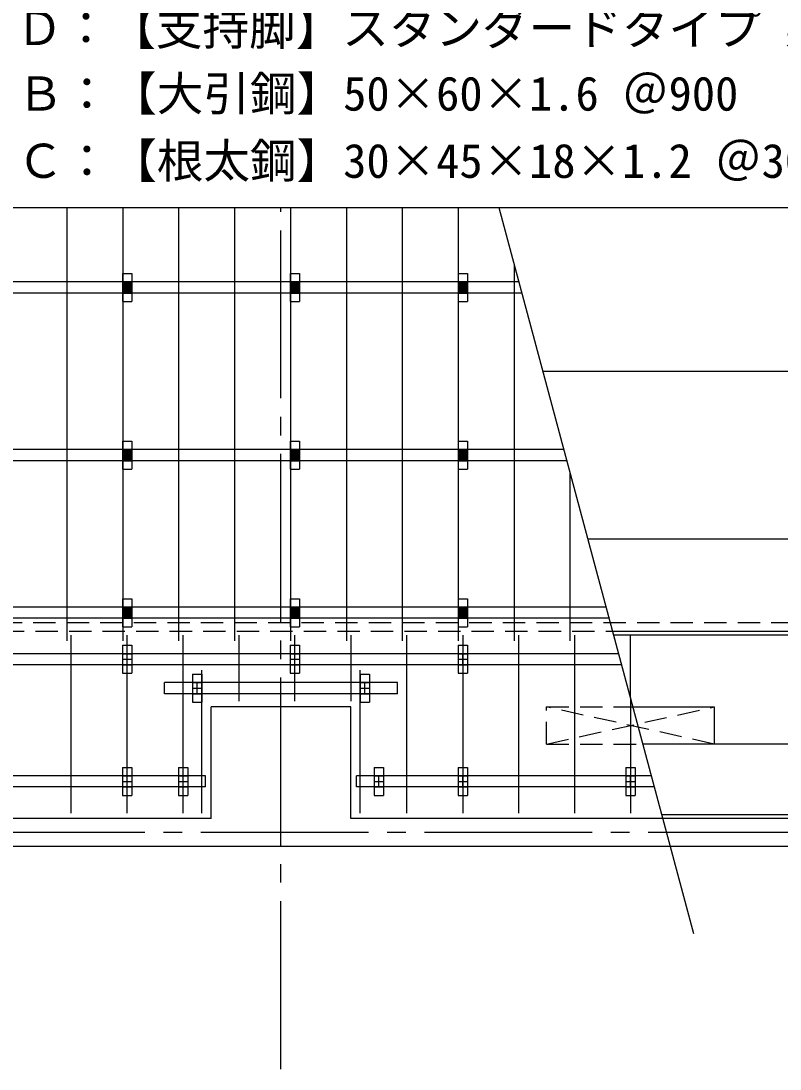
# Model space of a CAD drawing. Units: millimetres, scale not verified. Extents: x -20630 to 20620, y -14480 to 14258.
# Drawn here: x -7218 to -3145, y -1930 to 3693 of the extents above; entities that cross this region are included whole.
import ezdxf
from ezdxf.enums import TextEntityAlignment as Align

# ---------------------------------------------------------------- set-up
doc = ezdxf.new("R2010")
doc.units = ezdxf.units.MM
doc.header["$LTSCALE"] = 100
doc.linetypes.add('CHAIN2', pattern=[12, 9, -1, 1, -1])
doc.linetypes.add('DASHED1', pattern=[1.8, 1.2, -0.6])
for name, color, linetype in [('0-1_中線', 7, 'Continuous'), ('1-0_中心線', 7, 'CHAIN2'), ('1-1_中線', 7, 'Continuous'), ('1-2_太線１', 3, 'Continuous'), ('1-3_太線２', 5, 'Continuous'), ('1-4_細線', 1, 'Continuous'), ('1-6_文字', 7, 'Continuous'), ('1-7_極太線', 6, 'Continuous')]:
    doc.layers.add(name, color=color, linetype=linetype)
doc.styles.add('ＭＳ ゴシック', font='')
doc.styles.get('ＭＳ ゴシック').set_extended_font_data('MS Gothic')

msp = doc.modelspace()

# ---------------------------------------------------------------- linework, layer by layer
at = {"layer": '0-1_中線'}
for p, q in [((-6197.6, -586.8), (-6197.6, 13.2)), ((-6227.6, -416.8), (-6227.6, -356.8)), ((-6197.6, -586.8), (-10247.6, -586.8)), ((802.4, -586.8), (-5447.6, -586.8)), ((14052.4, -736.8), (-12197.6, -736.8))]:
    msp.add_line(p, q, dxfattribs=at)
at = {"layer": '0-1_中線', "linetype": 'DASHED1'}
for p, q in [((-4397.6, -186.8), (-3497.6, 13.2)), ((-3497.6, -186.8), (-4397.6, 13.2)), ((-4397.6, -186.8), (-3880.7, -186.8))]:
    msp.add_line(p, q, dxfattribs=at)
at = {"layer": '0-1_中線'}
for points in [[(-5447.6, -586.8), (-5447.6, 13.2), (-6197.6, 13.2)], [(-3934.3, 13.2), (-3497.6, 13.2), (-3497.6, -186.8), (-3880.7, -186.8)]]:
    msp.add_lwpolyline(points, dxfattribs=at)
at = {"layer": '0-1_中線', "linetype": 'DASHED1'}
msp.add_lwpolyline([(-4397.6, -186.8), (-4397.6, 13.2), (-3934.3, 13.2)], dxfattribs=at)
at = {"layer": '1-0_中心線'}
for p, q in [((-5822.6, -1930.2), (-5822.6, 2691.4)), ((15047.2, -661.8), (-14754, -661.8))]:
    msp.add_line(p, q, dxfattribs=at)
at = {"layer": '1-1_中線'}
for p, q in [((-4545.2, 2293.2), (-9442.6, 2293.2)), ((-4529.1, 2233.2), (-9442.6, 2233.2)), ((-4304, 1393.2), (-9442.6, 1393.2)), ((-4288, 1333.2), (-9442.6, 1333.2)), ((-4077.6, 548.2), (-9442.6, 548.2)), ((-4061.5, 488.2), (-9442.6, 488.2)), ((-4010.6, 298.2), (-10217.6, 298.2)), ((-3994.5, 238.2), (-10217.6, 238.2)), ((-6447.6, 83.2), (-6447.6, 143.2)), ((-5197.6, 143.2), (-6447.6, 143.2)), ((-5197.6, 83.2), (-5197.6, 143.2)), ((-5197.6, 83.2), (-6447.6, 83.2)), ((-6227.6, -356.8), (-10217.6, -356.8)), ((-5417.6, -416.8), (-5417.6, -356.8)), ((-3835.1, -356.8), (-5417.6, -356.8)), ((-6227.6, -416.8), (-10217.6, -416.8)), ((-3819, -416.8), (-5417.6, -416.8))]:
    msp.add_line(p, q, dxfattribs=at)
at = {"layer": '1-2_太線１'}
for p, q in [((-6970.1, 368.2), (-6970.1, 2691.4)), ((-6670.1, 368.2), (-6670.1, 2691.4)), ((-6370.1, 368.2), (-6370.1, 2691.4)), ((-6070.1, 368.2), (-6070.1, 2691.4)), ((-5770.1, 368.2), (-5770.1, 2691.4)), ((-5470.1, 368.2), (-5470.1, 2691.4)), ((-5170.1, 368.2), (-5170.1, 2691.4)), ((-4870.1, 368.2), (-4870.1, 2691.4)), ((-4570.1, 368.2), (-4570.1, 2386.3)), ((-4270.1, 368.2), (-4270.1, 1266.7)), ((-6947.6, 94.6), (-6947.6, 398.2)), ((-6647.6, -556.8), (-6647.6, 398.2)), ((-6347.6, -556.8), (-6347.6, 398.2)), ((-6047.6, 43.2), (-6047.6, 398.2)), ((-5747.6, 43.2), (-5747.6, 398.2)), ((-5447.6, 398.2), (-5447.6, 43.2)), ((-5147.6, -556.8), (-5147.6, 398.2)), ((-4847.6, 398.2), (-4847.6, -556.8)), ((-4547.6, 398.2), (-4547.6, -556.8)), ((-4247.6, 398.2), (-4247.6, -556.8)), ((-6247.6, -556.8), (-6247.6, 210.5)), ((-5397.6, -556.8), (-5397.6, 209.5)), ((-6947.6, -556.8), (-6947.6, 94.6)), ((-3947.6, 63.1), (-3947.6, -556.8))]:
    msp.add_line(p, q, dxfattribs=at)
at = {"layer": '1-3_太線２'}
for p, q in [((-6672.6, 2338.2), (-6622.6, 2338.2)), ((-6622.6, 2338.2), (-6622.6, 2188.2)), ((-5772.6, 2338.2), (-5722.6, 2338.2)), ((-5722.6, 2338.2), (-5722.6, 2188.2)), ((-4872.6, 2338.2), (-4822.6, 2338.2)), ((-4822.6, 2338.2), (-4822.6, 2188.2)), ((-6672.6, 2293.2), (-6622.6, 2293.2)), ((-6672.6, 2263.2), (-6622.6, 2263.2)), ((-6667.6, 2293.2), (-6667.6, 2233.2)), ((-6662.6, 2293.2), (-6662.6, 2233.2)), ((-6657.6, 2293.2), (-6657.6, 2233.2)), ((-6652.6, 2293.2), (-6652.6, 2233.2)), ((-6647.6, 2233.2), (-6647.6, 2293.2)), ((-6642.6, 2233.2), (-6642.6, 2293.2)), ((-6637.6, 2233.2), (-6637.6, 2293.2)), ((-6632.6, 2233.2), (-6632.6, 2293.2)), ((-6627.6, 2233.2), (-6627.6, 2293.2)), ((-5772.6, 2293.2), (-5722.6, 2293.2)), ((-5772.6, 2263.2), (-5722.6, 2263.2)), ((-5767.6, 2293.2), (-5767.6, 2233.2)), ((-5762.6, 2293.2), (-5762.6, 2233.2)), ((-5757.6, 2293.2), (-5757.6, 2233.2)), ((-5752.6, 2293.2), (-5752.6, 2233.2)), ((-5747.6, 2233.2), (-5747.6, 2293.2)), ((-5742.6, 2233.2), (-5742.6, 2293.2)), ((-5737.6, 2233.2), (-5737.6, 2293.2)), ((-5732.6, 2233.2), (-5732.6, 2293.2)), ((-5727.6, 2233.2), (-5727.6, 2293.2)), ((-4872.6, 2293.2), (-4822.6, 2293.2)), ((-4872.6, 2263.2), (-4822.6, 2263.2)), ((-4867.6, 2293.2), (-4867.6, 2233.2)), ((-4862.6, 2293.2), (-4862.6, 2233.2)), ((-4857.6, 2293.2), (-4857.6, 2233.2)), ((-4852.6, 2293.2), (-4852.6, 2233.2)), ((-4847.6, 2233.2), (-4847.6, 2293.2)), ((-4842.6, 2233.2), (-4842.6, 2293.2)), ((-4837.6, 2233.2), (-4837.6, 2293.2)), ((-4832.6, 2233.2), (-4832.6, 2293.2)), ((-4827.6, 2233.2), (-4827.6, 2293.2)), ((-6672.6, 2233.2), (-6622.6, 2233.2)), ((-5772.6, 2233.2), (-5722.6, 2233.2)), ((-4872.6, 2233.2), (-4822.6, 2233.2)), ((-6672.6, 1438.2), (-6622.6, 1438.2)), ((-6622.6, 1438.2), (-6622.6, 1288.2)), ((-5772.6, 1438.2), (-5722.6, 1438.2)), ((-5722.6, 1438.2), (-5722.6, 1288.2)), ((-4872.6, 1438.2), (-4822.6, 1438.2)), ((-4822.6, 1438.2), (-4822.6, 1288.2)), ((-6672.6, 1393.2), (-6622.6, 1393.2)), ((-6672.6, 1363.2), (-6622.6, 1363.2)), ((-6667.6, 1393.2), (-6667.6, 1333.2)), ((-6662.6, 1393.2), (-6662.6, 1333.2)), ((-6657.6, 1393.2), (-6657.6, 1333.2)), ((-6652.6, 1393.2), (-6652.6, 1333.2)), ((-6647.6, 1333.2), (-6647.6, 1393.2)), ((-6642.6, 1333.2), (-6642.6, 1393.2)), ((-6637.6, 1333.2), (-6637.6, 1393.2)), ((-6632.6, 1333.2), (-6632.6, 1393.2)), ((-6627.6, 1333.2), (-6627.6, 1393.2)), ((-5772.6, 1393.2), (-5722.6, 1393.2)), ((-5772.6, 1363.2), (-5722.6, 1363.2)), ((-5767.6, 1393.2), (-5767.6, 1333.2)), ((-5762.6, 1393.2), (-5762.6, 1333.2)), ((-5757.6, 1393.2), (-5757.6, 1333.2)), ((-5752.6, 1393.2), (-5752.6, 1333.2)), ((-5747.6, 1333.2), (-5747.6, 1393.2)), ((-5742.6, 1333.2), (-5742.6, 1393.2)), ((-5737.6, 1333.2), (-5737.6, 1393.2)), ((-5732.6, 1333.2), (-5732.6, 1393.2)), ((-5727.6, 1333.2), (-5727.6, 1393.2)), ((-4872.6, 1393.2), (-4822.6, 1393.2)), ((-4872.6, 1363.2), (-4822.6, 1363.2)), ((-4867.6, 1393.2), (-4867.6, 1333.2)), ((-4862.6, 1393.2), (-4862.6, 1333.2)), ((-4857.6, 1393.2), (-4857.6, 1333.2)), ((-4852.6, 1393.2), (-4852.6, 1333.2)), ((-4847.6, 1333.2), (-4847.6, 1393.2)), ((-4842.6, 1333.2), (-4842.6, 1393.2)), ((-4837.6, 1333.2), (-4837.6, 1393.2)), ((-4832.6, 1333.2), (-4832.6, 1393.2)), ((-4827.6, 1333.2), (-4827.6, 1393.2)), ((-6672.6, 1333.2), (-6622.6, 1333.2)), ((-5772.6, 1333.2), (-5722.6, 1333.2)), ((-4872.6, 1333.2), (-4822.6, 1333.2)), ((-6672.6, 593.2), (-6622.6, 593.2)), ((-6622.6, 593.2), (-6622.6, 443.2)), ((-5772.6, 593.2), (-5722.6, 593.2)), ((-5722.6, 593.2), (-5722.6, 443.2)), ((-4872.6, 593.2), (-4822.6, 593.2)), ((-4822.6, 593.2), (-4822.6, 443.2)), ((-6672.6, 548.2), (-6622.6, 548.2)), ((-6672.6, 518.2), (-6622.6, 518.2)), ((-6667.6, 548.2), (-6667.6, 488.2)), ((-6662.6, 548.2), (-6662.6, 488.2)), ((-6657.6, 548.2), (-6657.6, 488.2)), ((-6652.6, 548.2), (-6652.6, 488.2)), ((-6647.6, 488.2), (-6647.6, 548.2)), ((-6642.6, 488.2), (-6642.6, 548.2)), ((-6637.6, 488.2), (-6637.6, 548.2)), ((-6632.6, 488.2), (-6632.6, 548.2)), ((-6627.6, 488.2), (-6627.6, 548.2)), ((-5772.6, 548.2), (-5722.6, 548.2)), ((-5772.6, 518.2), (-5722.6, 518.2)), ((-5767.6, 548.2), (-5767.6, 488.2)), ((-5762.6, 548.2), (-5762.6, 488.2)), ((-5757.6, 548.2), (-5757.6, 488.2)), ((-5752.6, 548.2), (-5752.6, 488.2)), ((-5747.6, 488.2), (-5747.6, 548.2)), ((-5742.6, 488.2), (-5742.6, 548.2)), ((-5737.6, 488.2), (-5737.6, 548.2)), ((-5732.6, 488.2), (-5732.6, 548.2)), ((-5727.6, 488.2), (-5727.6, 548.2)), ((-4872.6, 548.2), (-4822.6, 548.2)), ((-4872.6, 518.2), (-4822.6, 518.2)), ((-4867.6, 548.2), (-4867.6, 488.2)), ((-4862.6, 548.2), (-4862.6, 488.2)), ((-4857.6, 548.2), (-4857.6, 488.2)), ((-4852.6, 548.2), (-4852.6, 488.2)), ((-4847.6, 488.2), (-4847.6, 548.2)), ((-4842.6, 488.2), (-4842.6, 548.2)), ((-4837.6, 488.2), (-4837.6, 548.2)), ((-4832.6, 488.2), (-4832.6, 548.2)), ((-4827.6, 488.2), (-4827.6, 548.2)), ((-6672.6, 488.2), (-6622.6, 488.2)), ((-5772.6, 488.2), (-5722.6, 488.2)), ((-4872.6, 488.2), (-4822.6, 488.2)), ((-6672.6, 343.2), (-6622.6, 343.2)), ((-6622.6, 343.2), (-6622.6, 193.2)), ((-5772.6, 343.2), (-5722.6, 343.2)), ((-5722.6, 343.2), (-5722.6, 193.2)), ((-4872.6, 343.2), (-4822.6, 343.2)), ((-4822.6, 343.2), (-4822.6, 193.2)), ((-6672.6, 298.2), (-6622.6, 298.2)), ((-6647.6, 238.2), (-6647.6, 298.2)), ((-5772.6, 298.2), (-5722.6, 298.2)), ((-5747.6, 238.2), (-5747.6, 298.2)), ((-4872.6, 298.2), (-4822.6, 298.2)), ((-4847.6, 238.2), (-4847.6, 298.2)), ((-6672.6, 268.2), (-6622.6, 268.2)), ((-6672.6, 238.2), (-6622.6, 238.2)), ((-5772.6, 268.2), (-5722.6, 268.2)), ((-5772.6, 238.2), (-5722.6, 238.2)), ((-4872.6, 268.2), (-4822.6, 268.2)), ((-4872.6, 238.2), (-4822.6, 238.2)), ((-6297.6, 188.2), (-6247.6, 188.2)), ((-6247.6, 188.2), (-6247.6, 38.2)), ((-5397.6, 188.2), (-5347.6, 188.2)), ((-5347.6, 188.2), (-5347.6, 38.2)), ((-6297.6, 143.2), (-6247.6, 143.2)), ((-6297.6, 113.2), (-6247.6, 113.2)), ((-6272.6, 83.2), (-6272.6, 143.2)), ((-5397.6, 143.2), (-5347.6, 143.2)), ((-5397.6, 113.2), (-5347.6, 113.2)), ((-5372.6, 83.2), (-5372.6, 143.2)), ((-6297.6, 83.2), (-6247.6, 83.2)), ((-5397.6, 83.2), (-5347.6, 83.2)), ((-6672.6, -311.8), (-6622.6, -311.8)), ((-6622.6, -311.8), (-6622.6, -461.8)), ((-6372.6, -311.8), (-6322.6, -311.8)), ((-6322.6, -311.8), (-6322.6, -461.8)), ((-5322.6, -311.8), (-5272.6, -311.8)), ((-5272.6, -311.8), (-5272.6, -461.8)), ((-4872.6, -311.8), (-4822.6, -311.8)), ((-4822.6, -311.8), (-4822.6, -461.8)), ((-3972.6, -311.8), (-3922.6, -311.8)), ((-3922.6, -311.8), (-3922.6, -461.8)), ((-6672.6, -356.8), (-6622.6, -356.8)), ((-6672.6, -386.8), (-6622.6, -386.8)), ((-6647.6, -416.8), (-6647.6, -356.8)), ((-6372.6, -356.8), (-6322.6, -356.8)), ((-6372.6, -386.8), (-6322.6, -386.8)), ((-6347.6, -416.8), (-6347.6, -356.8)), ((-5322.6, -356.8), (-5272.6, -356.8)), ((-5322.6, -386.8), (-5272.6, -386.8)), ((-5297.6, -416.8), (-5297.6, -356.8)), ((-4872.6, -356.8), (-4822.6, -356.8)), ((-4872.6, -386.8), (-4822.6, -386.8)), ((-4847.6, -416.8), (-4847.6, -356.8)), ((-3972.6, -356.8), (-3922.6, -356.8)), ((-3972.6, -386.8), (-3922.6, -386.8)), ((-3947.6, -416.8), (-3947.6, -356.8)), ((-6672.6, -416.8), (-6622.6, -416.8)), ((-6372.6, -416.8), (-6322.6, -416.8)), ((-5322.6, -416.8), (-5272.6, -416.8)), ((-4872.6, -416.8), (-4822.6, -416.8)), ((-3972.6, -416.8), (-3922.6, -416.8))]:
    msp.add_line(p, q, dxfattribs=at)
for points in [[(-6672.6, 2338.2), (-6672.6, 2188.2), (-6622.6, 2188.2)], [(-5772.6, 2338.2), (-5772.6, 2188.2), (-5722.6, 2188.2)], [(-4872.6, 2338.2), (-4872.6, 2188.2), (-4822.6, 2188.2)], [(-6672.6, 1438.2), (-6672.6, 1288.2), (-6622.6, 1288.2)], [(-5772.6, 1438.2), (-5772.6, 1288.2), (-5722.6, 1288.2)], [(-4872.6, 1438.2), (-4872.6, 1288.2), (-4822.6, 1288.2)], [(-6672.6, 593.2), (-6672.6, 443.2), (-6622.6, 443.2)], [(-5772.6, 593.2), (-5772.6, 443.2), (-5722.6, 443.2)], [(-4872.6, 593.2), (-4872.6, 443.2), (-4822.6, 443.2)], [(-6672.6, 343.2), (-6672.6, 193.2), (-6622.6, 193.2)], [(-5772.6, 343.2), (-5772.6, 193.2), (-5722.6, 193.2)], [(-4872.6, 343.2), (-4872.6, 193.2), (-4822.6, 193.2)], [(-6297.6, 188.2), (-6297.6, 38.2), (-6247.6, 38.2)], [(-5397.6, 188.2), (-5397.6, 38.2), (-5347.6, 38.2)], [(-6672.6, -311.8), (-6672.6, -461.8), (-6622.6, -461.8)], [(-6372.6, -311.8), (-6372.6, -461.8), (-6322.6, -461.8)], [(-5322.6, -311.8), (-5322.6, -461.8), (-5272.6, -461.8)], [(-4872.6, -311.8), (-4872.6, -461.8), (-4822.6, -461.8)], [(-3972.6, -311.8), (-3972.6, -461.8), (-3922.6, -461.8)]]:
    msp.add_lwpolyline(points, dxfattribs=at)
at = {"layer": '1-4_細線'}
for p, q in [((-3047.6, 1813.2), (-4416.6, 1813.2)), ((-3047.6, 913.2), (-4175.4, 913.2)), ((-1620, 418.2), (-4042.8, 418.2)), ((-1614.6, 398.2), (-4037.4, 398.2)), ((-3947.6, 63.1), (-3947.6, 398.2)), ((-3090, -186.8), (-3880.7, -186.8)), ((-1356.1, -566.8), (-3778.9, -566.8))]:
    msp.add_line(p, q, dxfattribs=at)
at = {"layer": '1-6_文字'}
msp.add_line((-3608, -1204.4), (-4651.9, 2691.4), dxfattribs=at)
msp.add_lwpolyline([(-1354.4, 3891.4), (-1354.4, 2691.4), (-7359.9, 2691.4)], dxfattribs=at)
at = {"layer": '1-7_極太線', "linetype": 'DASHED1'}
for p, q in [((-1632, 463.2), (-9348.3, 463.2)), ((-1620, 418.2), (-9392.6, 418.2))]:
    msp.add_line(p, q, dxfattribs=at)

# ---------------------------------------------------------------- texts
at = {"layer": '1-6_文字', "style": 'ＭＳ ゴシック'}
for s, p in [('Ｄ：【支持脚】スタンダードタイプ 柔道場用＠900', (-7243.9, 3508.8)), ('Ｂ：【大引鋼】50×60×1.6 ＠900', (-7239.2, 3157.1)), ('Ｃ：【根太鋼】30×45×18×1.2 ＠300', (-7239, 2796.4))]:
    msp.add_text(s, height=183.3, dxfattribs=at).set_placement(p, align=Align.BOTTOM_LEFT)

doc.saveas('drawing.dxf')
